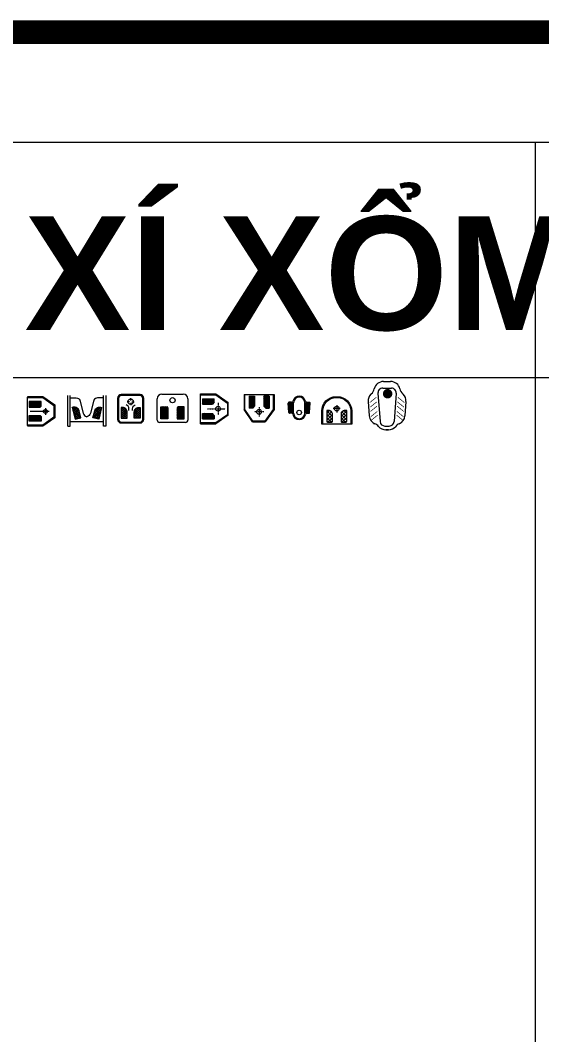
# Model space of a CAD drawing. Header units: inches. Extents: x 242965 to 445791, y 236206 to 423703.
# Drawn here: x 305785 to 316794, y 353197 to 374637 of the extents above; entities that cross this region are included whole.
import ezdxf

# ---------------------------------------------------------------- set-up
doc = ezdxf.new("R2010")
doc.units = ezdxf.units.IN
doc.header["$MEASUREMENT"] = 0
doc.linetypes.add('DASHDOT', pattern=[1, 0.5, -0.25, 0, -0.25])
for name, color, linetype, lineweight in [('2', 181, 'Continuous', 20), ('8', 253, 'Continuous', 20), ('9', 251, 'Continuous', 13), ('e', 96, 'Continuous', 5)]:
    doc.layers.add(name, color=color, linetype=linetype, lineweight=lineweight)
doc.styles.add('PADTIC-TEXT KHUNG LON TIEU DE', font='', dxfattribs={"height": 800})
doc.styles.get('PADTIC-TEXT KHUNG LON TIEU DE').set_extended_font_data('.VnHelvetInsH', bold=True)

# ---------------------------------------------------------------- blocks, each defined once
blk = doc.blocks.new('*X371')
at = {"color": 0}
for p, q in [((75, -323), (123, -275)), ((75, -279), (79, -275)), ((75, -367), (154, -288)), ((200, -421), (75, -296)), ((75, -411), (177, -309)), ((75, -455), (193, -337)), ((200, -465), (75, -340)), ((75, -500), (200, -375)), ((191, -500), (75, -384)), ((146, -500), (75, -429)), ((200, -377), (98, -275)), ((119, -500), (200, -419)), ((179, -311), (157, -290)), ((102, -500), (75, -473)), ((163, -500), (200, -463))]:
    blk.add_line(p, q, dxfattribs=at)
blk = doc.blocks.new('WC-P00')
for p, q in [((250, -150), (200, -150)), ((275, -125), (275, -75)), ((275, -175), (275, -225)), ((300, -150), (350, -150))]:
    blk.add_line(p, q)
for points in [[(475, 0), (75, 0, 0.414214), (0, -75), (0, -525, 0.414214), (75, -600), (475, -600, 0.414214), (550, -525), (550, -75, 0.414214)], [(475, -20), (75, -20, 0.414214), (20, -75), (20, -525, 0.414214), (75, -580), (475, -580, 0.414214), (530, -525), (530, -75, 0.414214)]]:
    blk.add_lwpolyline(points, format="xyb", close=True)
for points in [[(75, -500), (200, -500), (200, -375, 0.200463), (168, -299, 0.073634), (144, -281, 0.170857), (100, -275), (75, -275), (75, -500)], [(237, -333), (237, -299, 0.333511), (177, -217, 2.289122)], [(313, -333), (313, -299, -0.333511), (373, -217, -2.289122)], [(475, -500), (350, -500), (350, -375, -0.200463), (382, -299, -0.073634), (406, -281, -0.170857), (450, -275), (475, -275), (475, -500)]]:
    blk.add_lwpolyline(points, format="xyb")
blk.add_circle((275, -150), 55.9)
blk.add_blockref('*X371', (0, 0))
at = {"xscale": -1}
blk.add_blockref('*X371', (550, 0), dxfattribs=at)
blk = doc.blocks.new('*X368')
at = {"color": 0}
for p, q in [((140, -258), (141, -257)), ((316, -449), (144, -277)), ((148, -294), (195, -247)), ((157, -329), (230, -257)), ((299, -475), (159, -336)), ((301, -390), (161, -249)), ((166, -364), (256, -275)), ((263, -484), (174, -395)), ((175, -400), (275, -299)), ((184, -435), (287, -332)), ((193, -470), (296, -367)), ((287, -331), (204, -248)), ((209, -498), (304, -403)), ((228, -493), (188, -454)), ((268, -483), (313, -438))]:
    blk.add_line(p, q, dxfattribs=at)
blk = doc.blocks.new('BI-P03')
for p, q in [((0, -650), (0, 0)), ((50, -650), (50, 0)), ((750, -650), (750, 0)), ((800, 0), (800, -650)), ((50, -550), (750, -550)), ((0, -650), (50, -650)), ((800, -650), (750, -650))]:
    blk.add_line(p, q)
for points in [[(50, -50), (175, -50, -0.302776), (250, -100), (325, -375, 0.265564), (400, -450, 0.872521)], [(750, -50), (625, -50, 0.302776), (550, -100), (475, -375, -0.265564), (400, -450, -0.872521)], [(150, -500), (271, -470), (235, -324, 0.480625), (89, -257), (150, -500)], [(650, -500), (529, -470), (565, -324, -0.480625), (711, -257), (650, -500)]]:
    blk.add_lwpolyline(points, format="xyb")
blk.add_blockref('*X368', (-50, 0))
at = {"xscale": -1}
blk.add_blockref('*X368', (850, 0), dxfattribs=at)
blk = doc.blocks.new('*X476')
at = {"color": 0}
for p, q in [((2.95, 5.08), (4.01, 6.13)), ((2.95, 5.43), (3.66, 6.13)), ((2.95, 5.78), (3.3, 6.13)), ((3.84, 5), (2.95, 5.88)), ((3.49, 5), (2.95, 5.53)), ((3.13, 5), (2.95, 5.18)), ((4.19, 5), (3.06, 6.13)), ((3.23, 5), (4.36, 6.13)), ((4.55, 5), (3.42, 6.13)), ((3.59, 5), (4.72, 6.13)), ((4.9, 5), (3.77, 6.13)), ((3.94, 5), (5.07, 6.13)), ((5.15, 5.1), (4.12, 6.13)), ((4.29, 5), (5.42, 6.13)), ((5.32, 5.29), (4.48, 6.13)), ((4.65, 5), (5.45, 5.81)), ((5.45, 5.51), (4.83, 6.13)), ((5, 5), (5.45, 5.45)), ((5.45, 5.86), (5.18, 6.13))]:
    blk.add_line(p, q, dxfattribs=at)
blk = doc.blocks.new('A$C643416DB')
for p, q in [((0, 0), (0, 630)), ((0, 630), (322, 630)), ((0, 613), (322, 613)), ((39, 526), (289, 526)), ((39, 526), (39, 413)), ((289, 456), (249, 413)), ((289, 456), (289, 526)), ((322, 630), (580, 447)), ((322, 613), (565, 437)), ((565, 437), (565, 185)), ((580, 177), (580, 447)), ((39, 413), (249, 413)), ((39, 104), (39, 217)), ((39, 217), (249, 217)), ((289, 174), (249, 217)), ((322, 17), (0, 17)), ((0, 0), (322, 0)), ((39, 104), (289, 104)), ((289, 174), (289, 104)), ((565, 185), (322, 17)), ((580, 177), (322, 0))]:
    blk.add_line(p, q)
at = {"linetype": 'DASHDOT'}
for p, q in [((371, 439), (371, 185)), ((143, 315), (517, 315))]:
    blk.add_line(p, q, dxfattribs=at)
blk.add_circle((369, 315), 50)
at = {"xscale": 100, "yscale": 100, "zscale": 100}
blk.add_blockref('*X476', (-256, -87), dxfattribs=at)
at = {"xscale": -100, "yscale": 100, "zscale": 100, "rotation": 180}
blk.add_blockref('*X476', (-256, 717), dxfattribs=at)
blk = doc.blocks.new('*X3')
at = {"color": 0}
for p, q in [((8776, 9200), (8878, 9302)), ((8776, 9271), (8807, 9302)), ((8896, 9135), (8776, 9255)), ((8776, 9129), (8896, 9249)), ((8896, 9206), (8800, 9302)), ((8896, 9277), (8871, 9302)), ((8878, 9082), (8776, 9185)), ((8776, 9059), (8896, 9179)), ((8835, 9055), (8776, 9114)), ((8846, 9058), (8890, 9102))]:
    blk.add_line(p, q, dxfattribs=at)
blk = doc.blocks.new('xixom1')
for p, q in [((75, 330), (-75, 330)), ((0, 404), (0, 246))]:
    blk.add_line(p, q)
for points in [[(-15, 580), (15, 580, -0.414214), (315, 280), (315, 0), (-315, 0), (-315, 280, -0.414214)], [(-15, 560), (15, 560, -0.414214), (295, 280), (295, 0), (-295, 0), (-295, 280, -0.414214)], [(-170, 290), (-210, 290), (-210, 60, 0.414214), (-190, 40), (-110, 40, 0.414214), (-90, 60), (-90, 210, 0.414214)], [(210, 60), (210, 290), (170, 290, 0.414214), (90, 210), (90, 60, 0.414214), (110, 40), (190, 40, 0.414214)]]:
    blk.add_lwpolyline(points, format="xyb", close=True)
blk.add_circle((0, 330), 50)
at = {"xscale": -1, "rotation": 180}
blk.add_blockref('*X3', (-8986, 9342), dxfattribs=at)
at = {"rotation": 180}
blk.add_blockref('*X3', (8986, 9342), dxfattribs=at)
blk = doc.blocks.new('*X424')
at = {"color": 0}
for p, q in [((40, 111), (154, 225)), ((40, 146), (119, 225)), ((40, 181), (84, 225)), ((40, 217), (48, 225)), ((178, 105), (58, 225)), ((70, 105), (190, 225)), ((213, 105), (93, 225)), ((105, 105), (225, 225)), ((249, 105), (129, 225)), ((140, 105), (260, 225)), ((284, 105), (164, 225)), ((290, 134), (199, 225)), ((290, 170), (235, 225)), ((290, 205), (270, 225)), ((142, 105), (40, 207)), ((107, 105), (40, 172)), ((72, 105), (40, 137)), ((176, 105), (283, 212)), ((211, 105), (290, 184)), ((246, 105), (290, 149)), ((282, 105), (290, 113))]:
    blk.add_line(p, q, dxfattribs=at)
blk = doc.blocks.new('*X431')
at = {"color": 0}
for p, q in [((2.95, 5.08), (4.01, 6.13)), ((2.95, 5.43), (3.66, 6.13)), ((2.95, 5.78), (3.3, 6.13)), ((3.84, 5), (2.95, 5.88)), ((3.49, 5), (2.95, 5.53)), ((3.13, 5), (2.95, 5.18)), ((4.19, 5), (3.06, 6.13)), ((3.23, 5), (4.36, 6.13)), ((4.55, 5), (3.42, 6.13)), ((3.59, 5), (4.72, 6.13)), ((4.9, 5), (3.77, 6.13)), ((3.94, 5), (5.07, 6.13)), ((5.15, 5.1), (4.12, 6.13)), ((4.29, 5), (5.42, 6.13)), ((5.32, 5.29), (4.48, 6.13)), ((4.65, 5), (5.45, 5.81)), ((5.45, 5.51), (4.83, 6.13)), ((5, 5), (5.45, 5.45)), ((5.45, 5.86), (5.18, 6.13))]:
    blk.add_line(p, q, dxfattribs=at)

msp = doc.modelspace()

# ---------------------------------------------------------------- linework, layer by layer
at = {"layer": '8'}
msp.add_lwpolyline([(245625.122, 336420.808), (245625.122, 372060.808), (443316.424, 372060.808), (443316.424, 336420.808)], close=True, dxfattribs=at)
at = {"layer": '9'}
for p, q in [((313437.486, 366861.851), (313621.924, 366861.851)), ((313454.542, 367001.851), (313604.868, 367001.851)), ((308674.744, 366187.313), (308674.744, 366637.313)), ((308774.744, 366737.313), (309224.744, 366737.313)), ((309324.744, 366637.313), (309324.744, 366187.313)), ((310512.147, 366730.48), (311142.582, 366730.48)), ((310512.147, 366730.48), (310512.147, 366408.955)), ((310529.538, 366408.955), (310529.538, 366730.48)), ((310616.495, 366691.376), (310616.495, 366441.542)), ((310616.495, 366691.376), (310729.538, 366691.376)), ((310729.538, 366691.376), (310729.538, 366481.609)), ((310925.191, 366602.948), (311013.619, 366691.376)), ((311038.234, 366691.376), (310925.191, 366691.376)), ((310925.191, 366638.303), (310978.263, 366691.376)), ((310925.191, 366673.658), (310942.908, 366691.376)), ((310925.191, 366691.376), (310925.191, 366481.609)), ((310925.191, 366567.592), (311038.234, 366680.636)), ((310925.191, 366663.608), (311038.234, 366550.564)), ((310925.191, 366532.237), (311038.234, 366645.28)), ((310925.191, 366628.252), (311038.234, 366515.209)), ((310932.778, 366691.376), (311038.234, 366585.92)), ((310968.133, 366691.376), (311038.234, 366621.275)), ((311003.489, 366691.376), (311038.234, 366656.63)), ((311038.234, 366691.376), (311038.234, 366441.542)), ((311125.191, 366730.48), (311125.191, 366408.955)), ((311142.582, 366730.48), (311142.582, 366408.955)), ((313196.264, 366741.816), (313187.301, 366732.708)), ((313337.766, 366754.372), (313382.766, 366154.372)), ((313721.644, 366754.372), (313676.644, 366154.372)), ((313863.146, 366741.816), (313872.109, 366732.708)), ((313863.146, 366741.816), (313872.109, 366732.708)), ((306314.014, 366436.003), (306314.014, 366300.548)), ((308753.471, 366302.608), (308862.126, 366465.701)), ((308753.471, 366408.658), (308791.075, 366465.102)), ((308753.471, 366215.102), (308753.471, 366465.102)), ((308753.471, 366373.308), (308814.626, 366465.102)), ((308753.471, 366337.958), (308838.177, 366465.102)), ((308753.471, 366465.102), (308883.471, 366465.102)), ((308753.471, 366267.258), (308878.437, 366454.834)), ((308903.898, 366353.134), (308753.471, 366453.351)), ((308753.471, 366231.908), (308894.748, 366443.968)), ((308903.471, 366329.868), (308753.471, 366429.801)), ((308765.825, 366215.102), (308903.471, 366421.71)), ((308903.471, 366376.969), (308771.182, 366465.102)), ((308903.471, 366400.52), (308806.532, 366465.102)), ((308903.471, 366424.071), (308841.882, 366465.102)), ((308903.297, 366447.738), (308877.232, 366465.102)), ((308903.471, 366445.102), (308903.471, 366215.102)), ((309095.59, 366353.134), (309246.017, 366453.351)), ((309096.017, 366376.969), (309228.306, 366465.102)), ((309096.017, 366400.52), (309192.956, 366465.102)), ((309096.017, 366424.071), (309157.606, 366465.102)), ((309096.017, 366445.102), (309096.017, 366215.102)), ((309096.017, 366329.868), (309246.017, 366429.801)), ((309233.663, 366215.102), (309096.017, 366421.71)), ((309096.191, 366447.738), (309122.256, 366465.102)), ((309246.017, 366231.908), (309104.74, 366443.968)), ((309246.017, 366465.102), (309116.017, 366465.102)), ((309246.017, 366267.258), (309121.051, 366454.834)), ((309246.017, 366302.608), (309137.362, 366465.701)), ((309246.017, 366337.958), (309161.311, 366465.102)), ((309246.017, 366373.308), (309184.862, 366465.102)), ((309246.017, 366408.658), (309208.413, 366465.102)), ((309246.017, 366215.102), (309246.017, 366465.102)), ((310689.321, 366150.432), (310512.147, 366408.955)), ((310696.93, 366165.639), (310529.538, 366408.955)), ((310686.437, 366441.542), (310616.495, 366441.542)), ((310686.437, 366441.542), (310729.538, 366481.609)), ((310925.191, 366496.882), (311038.234, 366609.925)), ((310925.191, 366592.897), (311038.234, 366479.854)), ((310925.191, 366557.542), (311038.234, 366444.498)), ((310925.191, 366522.186), (311005.835, 366441.542)), ((310925.191, 366486.831), (310970.48, 366441.542)), ((310968.292, 366441.542), (310925.191, 366481.609)), ((310935.598, 366471.934), (311038.234, 366574.57)), ((311125.191, 366408.955), (310949.104, 366165.639)), ((310953.921, 366454.901), (311038.234, 366539.214)), ((311142.582, 366408.955), (310958.886, 366150.432)), ((310968.292, 366441.542), (311038.234, 366441.542)), ((310975.917, 366441.542), (311038.234, 366503.859)), ((311011.272, 366441.542), (311038.234, 366468.504)), ((311455.565, 366347.157), (311444.555, 366547.356)), ((311544.444, 366552.129), (311451.549, 366548.937)), ((311452.37, 366532.358), (311468.903, 366549.533)), ((311544.786, 366527.126), (311452.786, 366523.965)), ((311545.129, 366502.123), (311454.023, 366498.992)), ((311454.068, 366498.072), (311504.789, 366550.766)), ((311545.472, 366477.12), (311455.26, 366474.02)), ((311455.766, 366463.786), (311540.675, 366551.999)), ((311545.815, 366452.117), (311456.496, 366449.048)), ((311457.464, 366429.5), (311544.88, 366520.318)), ((311546.158, 366427.114), (311457.733, 366424.076)), ((311459.162, 366395.214), (311545.367, 366484.774)), ((311510.021, 366564.235), (311460.531, 366564.235)), ((311460.86, 366360.928), (311545.854, 366449.23)), ((311485.011, 366349.969), (311546.342, 366413.687)), ((311556.204, 366334.719), (311556.204, 366552.063)), ((311792.533, 366334.719), (311792.533, 366552.063)), ((311863.727, 366349.969), (311802.396, 366413.687)), ((311802.58, 366427.114), (311891.005, 366424.076)), ((311887.877, 366360.928), (311802.883, 366449.23)), ((311802.923, 366452.117), (311892.241, 366449.048)), ((311803.266, 366477.12), (311893.478, 366474.02)), ((311889.575, 366395.214), (311803.371, 366484.774)), ((311803.608, 366502.123), (311894.715, 366498.992)), ((311891.273, 366429.5), (311803.858, 366520.318)), ((311803.951, 366527.126), (311895.952, 366523.965)), ((311804.294, 366552.129), (311897.188, 366548.937)), ((311892.971, 366463.786), (311808.063, 366551.999)), ((311838.717, 366564.235), (311888.206, 366564.235)), ((311894.669, 366498.072), (311843.949, 366550.766)), ((311896.367, 366532.358), (311879.835, 366549.533)), ((311893.173, 366347.157), (311904.182, 366547.356)), ((313130.416, 366577.471), (313152.936, 366277.194)), ((313928.994, 366577.471), (313906.474, 366277.194)), ((306395.787, 366371.11), (305990.125, 366371.11)), ((308903.471, 366306.317), (308753.471, 366406.25)), ((308903.471, 366282.767), (308753.471, 366382.699)), ((308903.471, 366259.216), (308753.471, 366359.148)), ((308903.471, 366235.665), (308753.471, 366335.598)), ((308898.986, 366215.102), (308753.471, 366312.047)), ((308863.636, 366215.102), (308753.471, 366288.496)), ((308828.286, 366215.102), (308753.471, 366264.945)), ((308792.936, 366215.102), (308753.471, 366241.395)), ((308903.471, 366215.102), (308753.471, 366215.102)), ((308789.376, 366215.102), (308903.471, 366386.36)), ((308812.927, 366215.102), (308903.471, 366351.01)), ((308836.478, 366215.102), (308903.471, 366315.661)), ((308860.028, 366215.102), (308903.471, 366280.311)), ((308883.579, 366215.102), (308903.471, 366244.961)), ((309096.017, 366306.317), (309246.017, 366406.25)), ((309210.112, 366215.102), (309096.017, 366386.36)), ((309096.017, 366282.767), (309246.017, 366382.699)), ((309096.017, 366259.216), (309246.017, 366359.148)), ((309186.561, 366215.102), (309096.017, 366351.01)), ((309096.017, 366235.665), (309246.017, 366335.598)), ((309163.011, 366215.102), (309096.017, 366315.661)), ((309139.46, 366215.102), (309096.017, 366280.311)), ((309115.909, 366215.102), (309096.017, 366244.961)), ((309096.017, 366215.102), (309246.017, 366215.102)), ((309100.502, 366215.102), (309246.017, 366312.047)), ((309135.852, 366215.102), (309246.017, 366288.496)), ((309171.202, 366215.102), (309246.017, 366264.945)), ((309206.552, 366215.102), (309246.017, 366241.395)), ((311546.5, 366402.111), (311458.97, 366399.103)), ((311546.843, 366377.108), (311460.206, 366374.131)), ((311547.186, 366352.105), (311461.443, 366349.159)), ((311518.963, 366332.036), (311471.541, 366332.036)), ((311520.897, 366351.202), (311546.829, 366378.143)), ((311801.552, 366352.105), (311887.294, 366349.159)), ((311801.894, 366377.108), (311888.531, 366374.131)), ((311827.841, 366351.202), (311801.909, 366378.143)), ((311802.237, 366402.111), (311889.768, 366399.103)), ((311829.774, 366332.036), (311877.197, 366332.036)), ((309274.744, 366137.313), (308724.744, 366137.313)), ((310689.321, 366150.432), (310958.886, 366150.432)), ((310949.104, 366165.639), (310696.93, 366165.639)), ((313245.959, 366117.838), (313259.993, 366114.127)), ((313482.486, 366061.851), (313576.924, 366061.851)), ((313501.042, 365981.851), (313558.368, 365981.851)), ((313558.368, 365981.851), (313501.042, 365981.851)), ((313813.451, 366117.838), (313799.417, 366114.127))]:
    msp.add_line(p, q, dxfattribs=at)
at = {"layer": '9', "linetype": 'DASHDOT'}
for p, q in [((310827.364, 366456.802), (310827.364, 366262.207)), ((310926.755, 366358.988), (310727.319, 366358.988))]:
    msp.add_line(p, q, dxfattribs=at)
at = {"layer": '9', "const_width": 99.5}
msp.add_lwpolyline([(313491.152, 366744.383, 1), (313591.652, 366744.383, 1)], format="xyb", close=True, dxfattribs=at)
at = {"layer": '9'}
msp.add_lwpolyline([(305934.014, 366666.11), (305954.014, 366686.11), (306264.014, 366686.11), (306514.014, 366506.11), (306514.014, 366236.11), (306264.014, 366056.11), (305954.014, 366056.11), (305934.014, 366076.11)], dxfattribs=at)
for points in [[(306257.563, 366666.11), (306494.014, 366495.865), (306494.014, 366246.355), (306257.563, 366076.11), (305934.014, 366076.11), (305934.014, 366666.11)], [(305974.014, 366461.11), (306204.014, 366461.11), (306224.014, 366481.11), (306224.014, 366581.11), (305974.014, 366581.11)], [(305974.014, 366281.11), (306204.014, 366281.11), (306224.014, 366261.11), (306224.014, 366161.11), (305974.014, 366161.11)]]:
    msp.add_lwpolyline(points, close=True, dxfattribs=at)
at = {"layer": '9', "const_width": 14}
for points in [[(313302.076, 366668.028), (313163.704, 366556.4)], [(313757.334, 366668.028), (313895.706, 366556.4)], [(313312.721, 366572.347), (313174.348, 366460.719)], [(313318.043, 366481.981), (313179.67, 366370.353)], [(313741.367, 366481.981), (313879.74, 366370.353)], [(313746.689, 366572.347), (313885.062, 366460.719)], [(313323.365, 366370.353), (313184.992, 366258.725)], [(313328.687, 366290.618), (313190.314, 366178.99)], [(313730.723, 366290.618), (313869.096, 366178.99)], [(313736.045, 366370.353), (313874.418, 366258.725)]]:
    msp.add_lwpolyline(points, dxfattribs=at)
at = {"layer": '9'}
for centre, radius in [((308999.744, 366606.16), 54.687), ((306314.014, 366371.11), 40), ((310827.364, 366361.161), 50), ((311674.369, 366346.71), 48)]:
    msp.add_circle(centre, radius, dxfattribs=at)
for centre, radius, start, end in [((313064.998, 366892.711), 200, 311.0206774, 346.8706904), ((313454.542, 366801.851), 200, 90, 166.8706904), ((313437.486, 366761.851), 100, 90, 184.2891533), ((313604.868, 366801.851), 200, 13.1293096, 90), ((313621.924, 366761.851), 100, 355.7108467, 90), ((313994.412, 366892.711), 200, 193.1293096, 228.9793226), ((308774.744, 366637.313), 100, 90, 180), ((309224.744, 366637.313), 100, 0, 90), ((311674.369, 366552.063), 138.164, 15.0509087, 164.9490913), ((311674.369, 366552.063), 118.164, 0, 180), ((313329.856, 366592.429), 200, 135.4609449, 184.2891533), ((313729.555, 366592.429), 200, 355.7108467, 44.5390551), ((308883.471, 366445.102), 20, 0, 90), ((309116.017, 366445.102), 20, 90, 180), ((311460.531, 366548.235), 16, 90, 183.14763), ((311510.021, 366596.256), 32.022, 270, 344.9490913), ((311838.717, 366596.256), 32.022, 195.0509087, 270), ((311888.206, 366548.235), 16, 356.85237, 90), ((311471.541, 366348.036), 16, 183.14763, 270), ((311518.209, 366312.478), 19.572, 7.9666549, 92.2102127), ((311674.369, 366334.719), 138.164, 188.0858984, 351.9141016), ((311674.369, 366334.719), 118.164, 180, 0), ((311830.529, 366312.478), 19.572, 87.7897873, 172.0333451), ((311877.197, 366348.036), 16, 270, 356.85237), ((313352.376, 366292.152), 200, 184.2891533, 246.8059883), ((313707.034, 366292.152), 200, 293.1940117, 355.7108467), ((308724.744, 366187.313), 50, 180, 270), ((309274.744, 366187.313), 50, 270, 0), ((313194.838, 365924.482), 200, 40.0475878, 66.8059883), ((313501.042, 366181.851), 200, 220.0475878, 270), ((313482.486, 366161.851), 100, 184.2891533, 270), ((313558.368, 366181.851), 200, 270, 319.9524122), ((313576.924, 366161.851), 100, 270, 355.7108467), ((313864.572, 365924.482), 200, 113.1940117, 139.9524122)]:
    msp.add_arc(centre, radius, start, end, dxfattribs=at)
at = {"layer": 'e'}
for p, q in [((245625.122, 372060.808), (443316.424, 372060.808)), ((291368.494, 367089.286), (443316.424, 367089.285))]:
    msp.add_line(p, q, dxfattribs=at)
at = {"layer": 'e', "linetype": 'Continuous'}
msp.add_line((316660.313, 336420.808), (316660.313, 372060.808), dxfattribs=at)
at = {"layer": 'e', "const_width": 500}
msp.add_lwpolyline([(243214.545, 374386.592), (445541.094, 374386.592), (445541.094, 334267.932), (243214.545, 334267.932)], close=True, dxfattribs=at)

# ---------------------------------------------------------------- block references
at = {"layer": '9'}
for name, p in [('BI-P03', (306790.734, 366706.938)), ('WC-P00', (307840.734, 366725.935)), ('A$C643416DB', (309592.668, 366110.353)), ('xixom1', (312466.902, 366101.089)), ('*X424', (305934.014, 366056.11))]:
    msp.add_blockref(name, p, dxfattribs=at)
at = {"layer": '9', "xscale": -100, "yscale": 100, "zscale": 100, "rotation": 90}
msp.add_blockref('*X431', (311229.538, 366986.831), dxfattribs=at)
at = {"layer": '9', "xscale": -1, "rotation": 180}
msp.add_blockref('*X424', (305934.014, 366686.11), dxfattribs=at)

# ---------------------------------------------------------------- texts
at = {"layer": '2', "style": 'PADTIC-TEXT KHUNG LON TIEU DE'}
msp.add_text('xÝ xæm', height=2400, dxfattribs=at).set_placement((305874.13, 368091.039))

doc.saveas('drawing.dxf')
